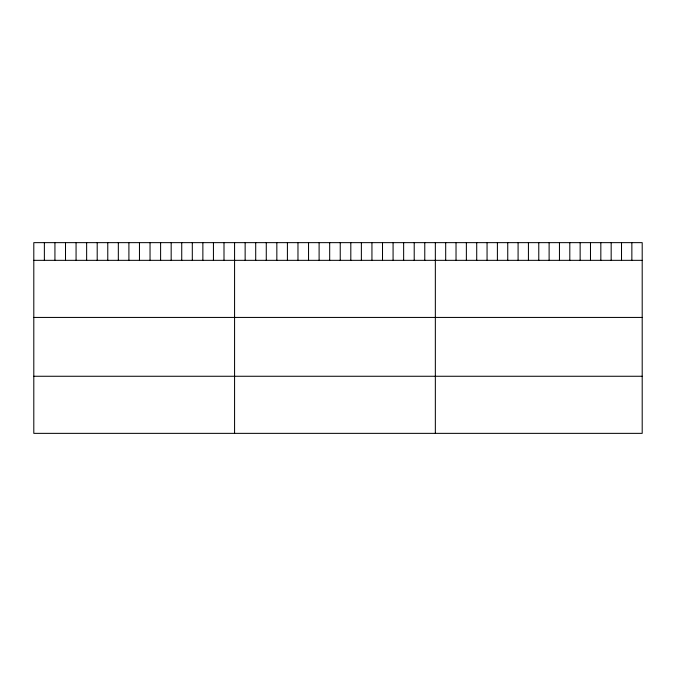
<?xml version="1.0" encoding="UTF-8"?>
<svg xmlns="http://www.w3.org/2000/svg" width="676" height="676" viewBox="0 0 676 676"><rect width="100%" height="100%" fill="white"/><g stroke="black" fill="none" stroke-linecap="round" stroke-linejoin="round"><path stroke-width="1.01" d="M642.2 260.336L642.2 433.358L33.8 433.358L33.8 242.642L642.2 242.642L642.2 260.336L33.8 260.336M33.8 317.433L642.2 317.433M33.8 376.262L642.2 376.262M631.857 242.642L631.857 260.336M621.514 242.642L621.514 260.336M611.172 242.642L611.172 260.336M600.829 242.642L600.829 260.336M590.486 242.642L590.486 260.336M580.143 242.642L580.143 260.336M569.8 242.642L569.8 260.336M559.458 242.642L559.458 260.336M549.115 242.642L549.115 260.336M538.772 242.642L538.772 260.336M528.429 242.642L528.429 260.336M518.086 242.642L518.086 260.336M507.744 242.642L507.744 260.336M497.401 242.642L497.401 260.336M487.058 242.642L487.058 260.336M476.715 242.642L476.715 260.336M466.372 242.642L466.372 260.336M456.03 242.642L456.03 260.336M445.687 242.642L445.687 260.336M435.344 242.642L435.344 433.358M424.773 242.642L424.773 260.336M414.211 242.642L414.211 260.336M403.64 242.642L403.64 260.336M393.077 242.642L393.077 260.336M382.506 242.642L382.506 260.336M371.944 242.642L371.944 260.336M361.373 242.642L361.373 260.336M350.81 242.642L350.81 260.336M340.239 242.642L340.239 260.336M329.677 242.642L329.677 260.336M319.106 242.642L319.106 260.336M308.543 242.642L308.543 260.336M297.972 242.642L297.972 260.336M287.41 242.642L287.41 260.336M276.839 242.642L276.839 260.336M266.276 242.642L266.276 260.336M255.705 242.642L255.705 260.336M245.143 242.642L245.143 260.336M234.572 242.642L234.572 433.358M224.001 242.642L224.001 260.336M213.439 242.642L213.439 260.336M202.868 242.642L202.868 260.336M192.305 242.642L192.305 260.336M181.734 242.642L181.734 260.336M171.172 242.642L171.172 260.336M160.601 242.642L160.601 260.336M150.038 242.642L150.038 260.336M139.467 242.642L139.467 260.336M128.905 242.642L128.905 260.336M118.334 242.642L118.334 260.336M107.771 242.642L107.771 260.336M97.2 242.642L97.2 260.336M86.638 242.642L86.638 260.336M76.067 242.642L76.067 260.336M65.504 242.642L65.504 260.336M54.933 242.642L54.933 260.336M44.371 242.642L44.371 260.336"/></g></svg>
